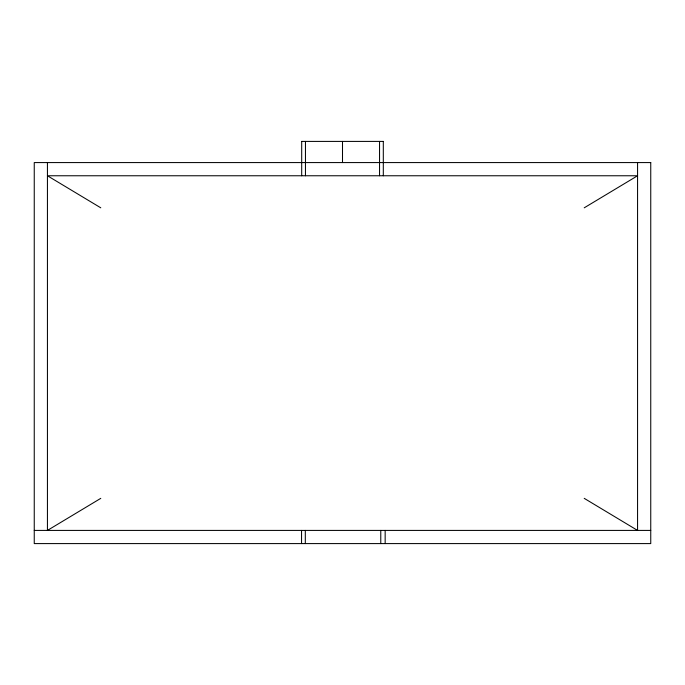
<?xml version="1.0" encoding="UTF-8"?>
<svg xmlns="http://www.w3.org/2000/svg" width="685" height="685" viewBox="0 0 685 685"><rect width="100%" height="100%" fill="white"/><g stroke="black" fill="none" stroke-linecap="round" stroke-linejoin="round"><path stroke-width="1.03" d="M100.781 498.346L47.436 530.413L47.436 162.576M584.219 207.82L637.564 175.762L47.436 175.762L100.781 207.82M301.648 141.41L383.352 141.41M34.25 530.413L650.75 530.413M584.219 498.346L637.564 530.413L637.564 162.576M385.158 530.413L385.158 543.59M383.309 141.41L383.309 175.762M380.774 530.413L380.774 543.59M379.541 141.41L379.541 175.762M342.5 141.41L342.5 162.576M305.459 141.41L305.459 175.762M305.313 530.413L305.313 543.59M301.691 141.41L301.691 175.762M301.546 530.413L301.546 543.59M650.75 162.576L34.25 162.576L34.25 543.59L650.75 543.59L650.75 162.576"/></g></svg>
